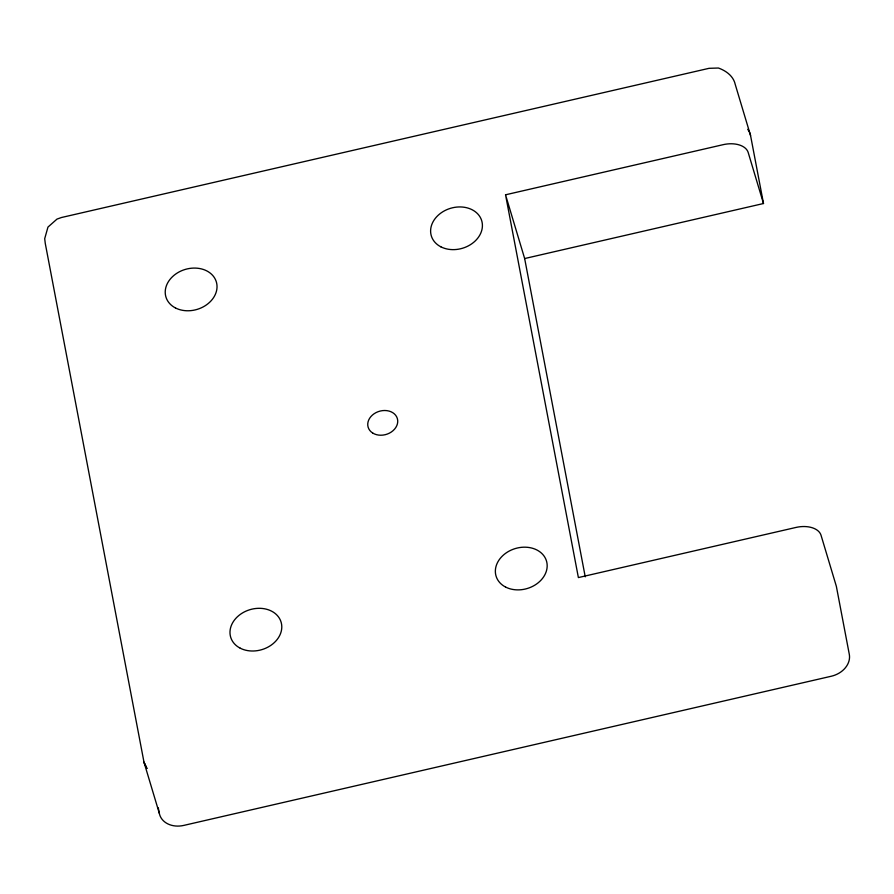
<?xml version="1.0" encoding="UTF-8"?>
<svg xmlns="http://www.w3.org/2000/svg" width="894" height="894" viewBox="0 0 894 894"><rect width="100%" height="100%" fill="white"/><g stroke="black" fill="none" stroke-linecap="round" stroke-linejoin="round"><path stroke-width="1.34" d="M505.535 194.803L723.145 144.672A21.814 13.265 -10.8 0 1 748.2 152.528L763.498 203.519L524.655 258.545L505.535 194.803L578.384 577.569L795.995 527.438A21.814 13.265 -10.8 0 1 821.05 535.294L836.348 586.285L849.3 654.33A21.814 17.288 -16.7 0 1 831.308 676.233L183.784 825.408A21.814 17.288 -16.7 0 1 159.311 813.283L144.012 762.291L45.27 243.436L44.7 238.676L47.963 227.087L57.004 219.086L61.507 217.499L709.031 68.324L718.43 68.022C726.096 70.805 733.449 76.068 735.248 84.472L750.547 135.475L763.498 203.519M524.655 258.545L585.235 576.82M158.272 807.807L159.311 813.283M747.697 129.328A21.814 17.288 -16.7 0 1 750.547 135.475M146.873 768.427L144.012 762.291L146.873 768.427M372.675 433.02A15.232 12.069 -16.7 0 0 397.405 423.879A15.232 12.069 -16.7 0 0 378.117 411.687A15.232 12.069 -16.7 0 0 372.675 433.02M505.591 587.056A26.317 20.853 -16.7 0 0 546.972 568.472A26.317 20.853 -16.7 0 0 511.223 550.067A26.317 20.853 -16.7 0 0 505.591 587.056M240.218 648.184A26.317 20.853 -16.7 0 0 281.588 629.599A26.317 20.853 -16.7 0 0 245.85 611.194A26.317 20.853 -16.7 0 0 240.218 648.184M175.459 307.949A26.317 20.853 -16.7 0 0 216.829 289.365A26.317 20.853 -16.7 0 0 181.091 270.96A26.317 20.853 -16.7 0 0 175.459 307.949M440.843 246.811A26.317 20.853 -16.7 0 0 482.212 228.227A26.317 20.853 -16.7 0 0 446.475 209.822A26.317 20.853 -16.7 0 0 440.843 246.811"/></g></svg>
